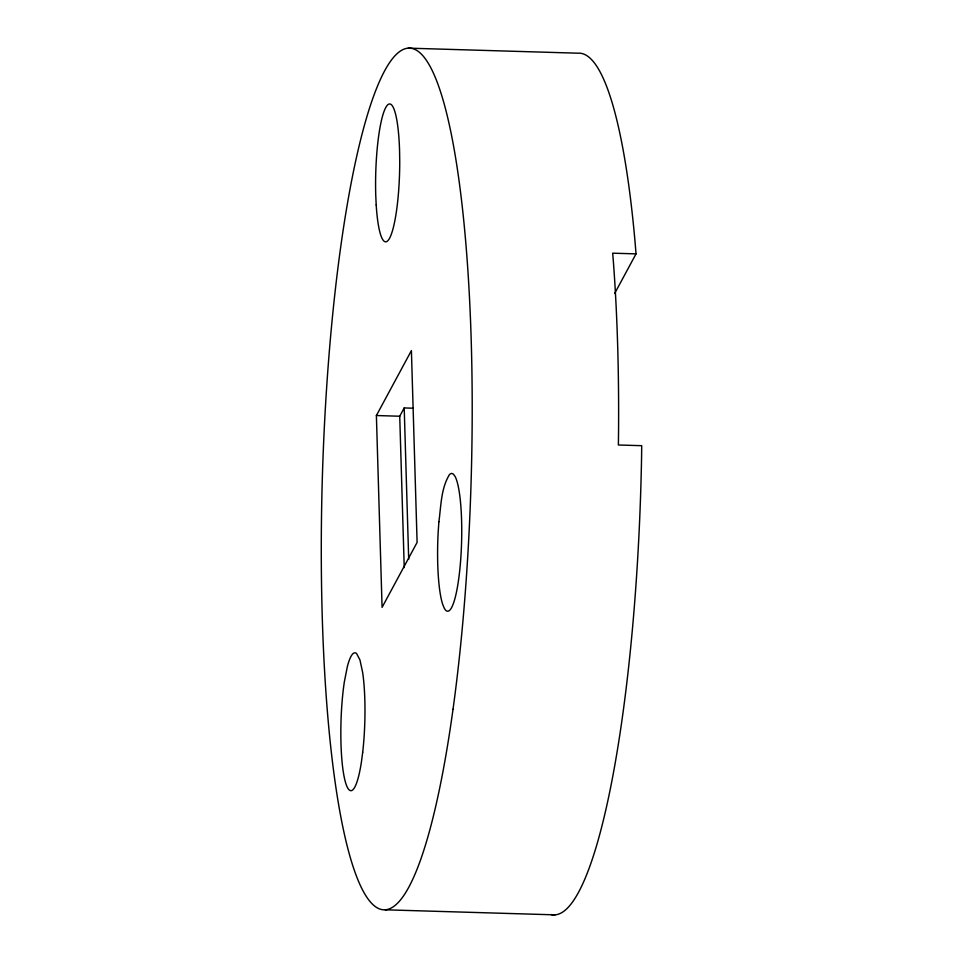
<?xml version="1.0" encoding="UTF-8"?>
<svg xmlns="http://www.w3.org/2000/svg" width="963" height="963" viewBox="0 0 963 963"><rect width="100%" height="100%" fill="white"/><g stroke="black" fill="none" stroke-linecap="round" stroke-linejoin="round"><path stroke-width="1.44" d="M376.389 415.535L411.406 350.604L417.099 542.422L382.082 607.352L376.389 415.535L399.729 416.233L404.207 407.939L413.211 408.216M614.635 293.546L636.025 253.871L635.315 244.939A431.051 74.404 -88.3 0 0 577.993 53.194L408.24 48.15M636.025 253.871L612.685 253.185L613.503 263.344A431.051 74.404 -88.3 0 1 618.535 433.037L618.378 444.99L641.719 445.688L641.587 456.197A431.051 74.404 -88.3 0 1 551.113 914.537M385.248 909.806L555.001 914.85M404.207 407.939L408.697 559.298M399.729 416.233L404.231 567.58M438.887 521.79L438.165 532.334A68.963 11.905 -88.3 0 0 442.607 604.09L444.232 608.11A68.963 11.905 -88.3 0 0 460.446 562.789A68.963 11.905 -88.3 0 0 455.102 476.468L453.344 474.073L451.503 473.351L449.613 474.338C440.922 488.325 441.09 505.912 438.887 521.79M362.702 752.296L361.474 761.589A68.963 11.905 -88.3 0 1 344.405 778.02A68.963 11.905 -88.3 0 1 344.333 681.924L347.378 666.48A68.963 11.905 -88.3 0 1 356.587 653.54L359.957 659.956L362.642 672.415A68.963 11.905 -88.3 0 1 362.702 752.296M376.196 204.938L375.739 194.995A68.963 11.905 -88.3 0 1 385.718 107.603A68.963 11.905 -88.3 0 1 399.573 150.794L399.729 161.278A68.963 11.905 -88.3 0 1 389.594 238.198A68.963 11.905 -88.3 0 1 376.196 204.938M453.031 709.201A431.051 74.404 -88.3 0 0 412.128 48.463A431.051 74.404 -88.3 0 0 325.073 679.276A431.051 74.404 -88.3 0 0 453.031 709.201"/></g></svg>
